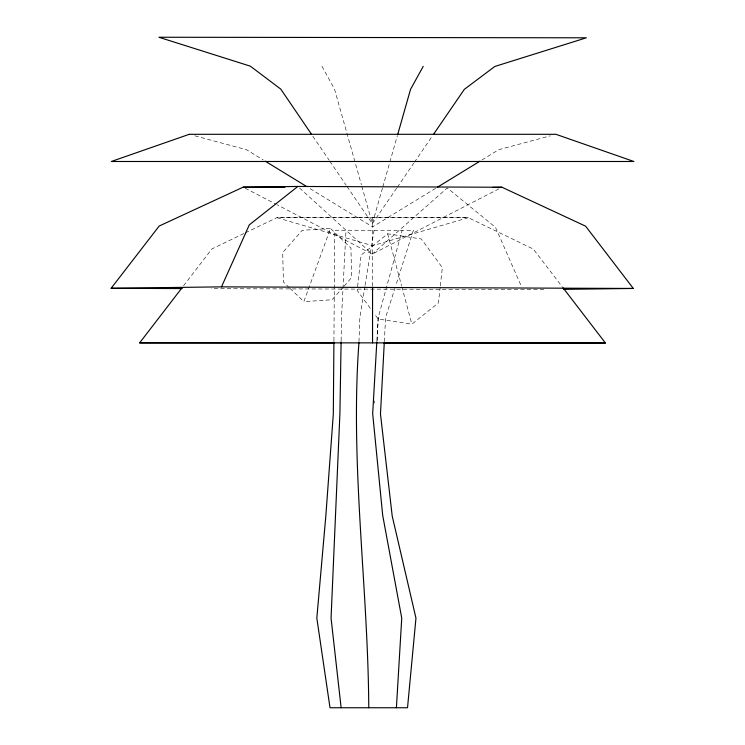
<?xml version="1.0" encoding="UTF-8"?>
<svg xmlns="http://www.w3.org/2000/svg" width="745" height="745" viewBox="0 0 745 745"><rect width="100%" height="100%" fill="white"/><g stroke="black" fill="none" stroke-linecap="round" stroke-linejoin="round"><path stroke-width="0.56" stroke-dasharray="3.73 2.79" d="M372.556 286.136L372.584 217.652M333.928 340.744L334.71 230.261L413.41 230.261L395.819 285.456M341.126 340.651L341.508 317.472L345.997 230.456M358.978 341.62L359.872 317.472L364.91 286.49M374.344 403.25L374.456 400.931M377.175 340.651L378.227 317.472L402.114 230.456M384.327 341.62L385.612 317.472L395.465 286.564M376.886 340.651L378.227 317.472M440.211 286.946L438.442 302.889L411.873 324.196L378.218 319.028L374.148 313.487M440.332 285.81L442.353 267.585L421.316 238.968L387.651 233.8L361.092 255.107L357.181 290.41L371.429 309.799M365.097 285.344L374.055 230.261M382.446 188.14L372.332 223.686L346.835 186.203M382.762 187.032L397.29 135.944M343.371 286.974L332.121 299.769L303.858 301.623L330.482 228.473L302.219 230.317L282.718 252.508L283.398 282.038L289.125 287.523M396.647 188.187L372.332 223.686L361.716 185.896M397.299 187.228L413.726 163.239M414.388 162.28L432.128 136.372M183.559 285.773L211.878 248.942L244.369 233.297M344.125 286.117L351.621 277.587L350.942 248.057L330.482 228.473M435.657 188.308L372.593 226.908L309.538 188.308M481.968 159.961L498.712 149.708L550.322 135.814M498.889 188.83L372.211 254.119L277.214 204.838M245.412 232.794L276.851 217.652L468.316 217.698L533.271 249.035L562.261 286.797M543.85 289.619L211.17 288.688M194.864 135.814L246.474 149.708L263.227 159.961M245.207 188.234L276.181 204.307M299.555 188.01L372.211 254.119L447.279 187.954L495.472 227.337L521.547 286.713M289.945 288.306L303.858 301.623M312.826 136.223L329.178 160.25M329.83 161.209L346.183 185.244M321.933 66.24L334.542 89.195L361.409 184.788M387.651 233.8L401.536 285.614M401.834 286.713L411.873 324.196M468.316 217.698L372.556 245.692L276.851 217.652L468.316 217.698"/><path stroke-width="1.12" d="M182.143 287.617L139.66 342.858L372.537 342.877L372.556 287.216M333.918 341.908L333.313 414.052L325.816 516.117L316.83 618.126L330.007 707.75L407.524 707.75L415.961 618.126L392.224 516.117L380.471 414.052L384.271 342.765M341.108 341.815L339.906 413.68L331.059 618.126L341.126 707.75M358.932 342.765C349.982 464.61 368.067 585.989 368.766 707.75M376.821 341.815L372.677 413.68L382.697 515.363L401.741 618.126L396.405 707.75M397.606 134.836L410.56 89.298L423.216 66.38M297.842 186.455L243.14 187.163L159.188 226.033L111.126 288.296L221.489 286.862L249.305 224.86L297.842 186.455L501.981 187.246L585.589 226.163L633.306 288.455L563.602 289.358M433.441 134.454L464.321 89.363L494.829 66.463L586.371 37.799L158.918 37.25L250.32 66.156L280.791 89.13L311.522 134.296M437.622 187.097L479.994 161.162M492.668 187.368L501.981 187.246M372.537 342.877L605.406 342.989L562.969 287.719M139.66 342.858L334.3 342.951M384.122 342.97L605.406 342.989M243.14 187.163L284.897 187.33M221.489 286.862L633.306 288.455M111.126 288.296L182.087 288.576M265.192 161.162L306.577 186.492M189.258 134.305L111.312 161.488L633.874 161.488L555.928 134.305L189.258 134.305"/></g></svg>
